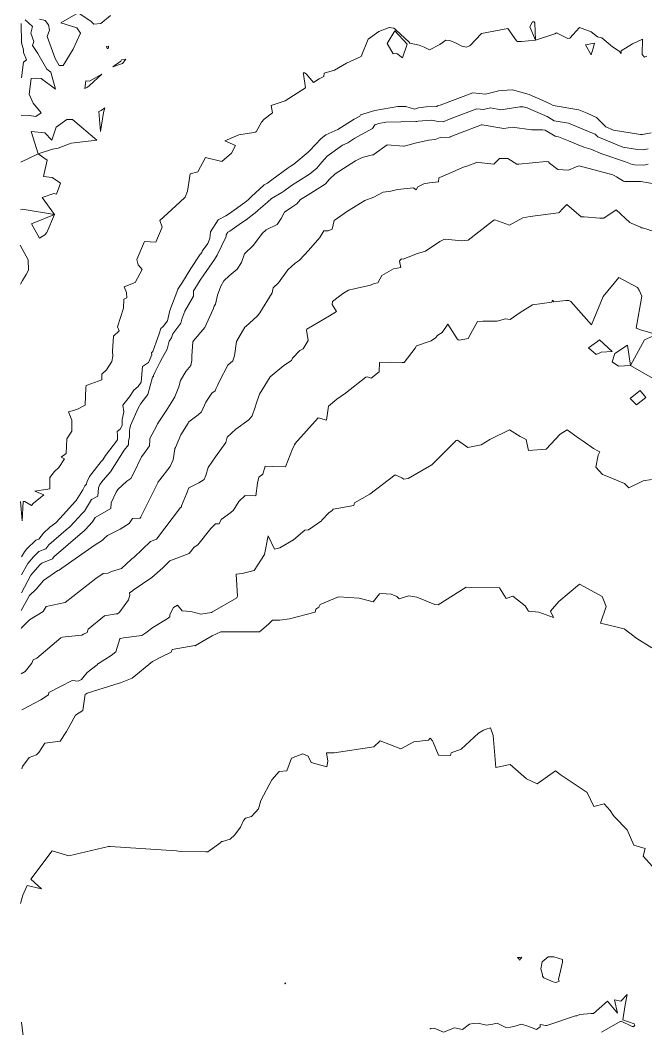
# Model space of a CAD drawing. Header units: inches. Extents: x 1412000 to 1412328, y 4931096 to 4931684.
# Drawn here: x 1412000 to 1412094, y 4931451 to 4931602.3 of the extents above; entities that cross this region are included whole.
import ezdxf

# ---------------------------------------------------------------- set-up
doc = ezdxf.new("R2010")
doc.units = ezdxf.units.IN
doc.header["$MEASUREMENT"] = 0

# ---------------------------------------------------------------- blocks, each defined once
blk = doc.blocks.new('CONTOURS')
at = {"color": 242, "lineweight": 0, "true_color": 0xcd2027}
for points in [[(1412094.13, 4931596.95), (1412093.74, 4931596.79), (1412093.42, 4931597.18), (1412093.44, 4931599.49), (1412091.95, 4931598.79), (1412090.27, 4931597.74), (1412090.25, 4931597.33), (1412089.97, 4931597.66), (1412089.79, 4931597.8), (1412088.93, 4931598.31), (1412087.34, 4931599.67), (1412086.69, 4931599.82), (1412085.76, 4931600.58), (1412084.01, 4931601.22), (1412082.52, 4931599.65), (1412082.25, 4931599.58), (1412080.55, 4931600.42), (1412080.29, 4931600.29), (1412077.38, 4931599.31), (1412077.3, 4931601.93), (1412077.18, 4931602.08), (1412076.95, 4931602.08), (1412076.52, 4931601.33), (1412077.38, 4931599.31), (1412075.27, 4931599.11), (1412074.9, 4931599.14), (1412074.71, 4931599.14), (1412074.53, 4931599.24), (1412073.25, 4931601.08), (1412069.26, 4931600.32), (1412067.55, 4931598.46), (1412066.97, 4931598.29), (1412066.31, 4931598.41), (1412065.48, 4931598.9), (1412064.51, 4931599.29), (1412063.91, 4931599.32), (1412063.02, 4931598.67), (1412061.46, 4931597.88), (1412060.68, 4931598.3), (1412059.94, 4931598.58), (1412058.51, 4931598.88), (1412058.43, 4931599.01), (1412056.42, 4931600.88), (1412056.34, 4931600.99), (1412056.14, 4931601.11), (1412055.43, 4931601.25), (1412053.87, 4931600.63), (1412052.27, 4931599.46), (1412051.23, 4931596.9), (1412048.99, 4931595.87), (1412047.21, 4931594.83), (1412045.67, 4931594.39), (1412045.63, 4931593.88), (1412044.89, 4931593.51), (1412044.05, 4931592.98), (1412042.94, 4931594.28), (1412042.7, 4931594.45), (1412042.5, 4931594.42), (1412042.53, 4931594.21), (1412042.83, 4931592.2), (1412039.78, 4931590.24), (1412037.69, 4931589.52), (1412037.89, 4931588.42), (1412036.67, 4931587.5), (1412036.25, 4931587.04), (1412035.43, 4931585.6), (1412035.33, 4931585.57), (1412035.34, 4931585.53), (1412035.28, 4931585.53), (1412035.11, 4931585.47), (1412032.85, 4931585.13), (1412030.73, 4931584.2), (1412032.32, 4931583.52), (1412031.76, 4931582.38), (1412030.29, 4931581.11), (1412027.83, 4931581.73), (1412026.71, 4931579.56), (1412025.55, 4931579.25), (1412025.16, 4931576.67), (1412024.8, 4931575.77), (1412023.99, 4931575.04), (1412020.97, 4931572.29), (1412021.34, 4931571.25), (1412020.4, 4931569.04), (1412018.68, 4931569.11), (1412017.51, 4931566.4), (1412017.71, 4931565.63), (1412018.33, 4931564.92), (1412017.28, 4931562.94), (1412015.62, 4931562.3), (1412016, 4931561.47), (1412016.03, 4931560.68), (1412015.57, 4931560.44), (1412015.55, 4931559.11), (1412014.61, 4931556.31), (1412014.9, 4931555.72), (1412014.02, 4931554.89), (1412013.88, 4931552.65), (1412013.9, 4931551.93), (1412013.79, 4931551.11), (1412012.95, 4931549.84), (1412012.29, 4931549.23), (1412012.26, 4931548.38), (1412010.09, 4931547.57), (1412009.92, 4931547.52), (1412009.89, 4931547.2), (1412009.76, 4931544.57), (1412008.53, 4931543.88), (1412007.25, 4931543.54), (1412007.78, 4931542.31), (1412007.76, 4931541.69), (1412007.78, 4931540.66), (1412007, 4931539.49), (1412006.9, 4931537.31), (1412006.15, 4931536.77), (1412006.66, 4931536.52), (1412005.8, 4931535.2), (1412005.15, 4931534.61), (1412004.49, 4931533.71), (1412004.46, 4931531.98), (1412002.23, 4931531.63), (1412003.58, 4931531.12), (1412002.01, 4931529.87), (1412001.69, 4931529.51), (1412000.7, 4931530.12), (1412000.44, 4931530.1), (1412000.3, 4931527.18), (1412000.08, 4931530.09)], [(1412000.15, 4931588.06), (1412001.42, 4931588.01), (1412002.37, 4931587.88), (1412003.14, 4931588.41), (1412001.95, 4931589.87), (1412001.34, 4931591.23), (1412001.68, 4931593.58), (1412002.24, 4931593.62), (1412003.16, 4931593.57), (1412005.3, 4931591.96), (1412004.61, 4931594.55), (1412003.99, 4931594.98), (1412002.68, 4931597.33), (1412001.87, 4931598.52), (1412002.05, 4931599.13), (1412001.62, 4931600.39), (1412001.84, 4931601.37), (1412000.75, 4931602.37)], [(1412002.92, 4931602.5), (1412003.74, 4931602.28), (1412004.28, 4931601.63), (1412004.4, 4931600.83), (1412004.05, 4931599.88), (1412005.29, 4931596.59), (1412005.89, 4931595.52), (1412006.49, 4931595.52), (1412007.95, 4931597.98), (1412009.07, 4931600.36), (1412008.5, 4931601.16), (1412006.12, 4931601.93), (1412008.71, 4931603.42), (1412010.6, 4931602.17), (1412011.07, 4931601.73), (1412012.1, 4931601.83), (1412013.59, 4931603.02)], [(1412094.75, 4931585.44), (1412093.44, 4931585.18), (1412093.17, 4931585.18), (1412089.08, 4931585.84), (1412087.97, 4931586.31), (1412086.54, 4931587.72), (1412085.14, 4931588.39), (1412083.88, 4931588.89), (1412080.05, 4931589.53), (1412079.71, 4931589.74), (1412078.93, 4931590.08), (1412076.46, 4931591.16), (1412073.93, 4931591.9), (1412072.35, 4931591.76), (1412071.82, 4931591.72), (1412071.66, 4931591.66), (1412069.9, 4931591.22), (1412067.96, 4931591.41), (1412063.07, 4931589.58), (1412062.66, 4931589.46), (1412062.59, 4931589.4), (1412062.52, 4931589.37), (1412060.96, 4931589.32), (1412059.8, 4931589.19), (1412059.23, 4931588.99), (1412057.94, 4931589.4), (1412056.71, 4931589.36), (1412053.24, 4931588.79), (1412051.09, 4931588.13), (1412050.99, 4931587.94), (1412050.16, 4931587.49), (1412047.72, 4931585.94), (1412045.93, 4931585.1), (1412045.2, 4931584.57), (1412043.48, 4931582.77), (1412043.27, 4931582.51), (1412041.09, 4931580.71), (1412040.55, 4931580.38), (1412040.25, 4931580.18), (1412037.78, 4931578.39), (1412037.16, 4931577.89), (1412036.66, 4931577.6), (1412035.28, 4931576.36), (1412034.78, 4931575.94), (1412034.27, 4931575.35), (1412033.76, 4931574.96), (1412031.45, 4931573.34), (1412030.89, 4931572.95), (1412029.75, 4931572.39), (1412028.58, 4931570.55), (1412028.51, 4931569.56), (1412028.17, 4931568.82), (1412027.36, 4931567.65), (1412027.28, 4931567.47), (1412027.08, 4931567.23), (1412027.01, 4931567.13), (1412025.64, 4931565.06), (1412024.39, 4931563), (1412024.28, 4931562.84), (1412023.67, 4931561.96), (1412023.67, 4931561.95), (1412023.66, 4931561.93), (1412022.47, 4931558.78), (1412022.13, 4931557.21), (1412021.47, 4931556.35), (1412021.12, 4931556.05), (1412020.9, 4931555.25), (1412020.45, 4931554.01), (1412019.94, 4931552.6), (1412019.73, 4931552.43), (1412019.77, 4931552.12), (1412019.5, 4931551.42), (1412019.29, 4931550.96), (1412018.37, 4931550.36), (1412018.19, 4931548.03), (1412017.74, 4931547.34), (1412017.08, 4931546.79), (1412016.44, 4931545.79), (1412015.44, 4931544.55), (1412015.57, 4931543.57), (1412015.32, 4931542.4), (1412015.34, 4931541.5), (1412015.04, 4931540.96), (1412014.59, 4931540.59), (1412014.61, 4931540.02), (1412014.63, 4931539.35), (1412012.82, 4931537.01), (1412012.41, 4931536.36), (1412012.19, 4931536.12), (1412010.44, 4931533.87), (1412010.03, 4931532.98), (1412009.95, 4931532.69), (1412009.72, 4931532.46), (1412009.42, 4931531.86), (1412008.44, 4931530.26), (1412008.28, 4931530.11), (1412006.54, 4931528.15), (1412005.36, 4931526.87), (1412004.47, 4931526.22), (1412003.49, 4931525.36), (1412002.81, 4931524.46), (1412002.35, 4931524.28), (1412001.03, 4931522.98), (1412000.64, 4931522.53), (1412000.22, 4931521.77)], [(1412094.33, 4931583.03), (1412093.56, 4931582.88), (1412092.7, 4931582.9), (1412090.5, 4931583.25), (1412086.76, 4931584.81), (1412086.35, 4931585.21), (1412085.95, 4931585.4), (1412082.36, 4931586.86), (1412080.19, 4931587.22), (1412079.12, 4931587.87), (1412076.68, 4931588.94), (1412076.12, 4931589.19), (1412075.55, 4931589.35), (1412075.03, 4931589.31), (1412072.2, 4931588.9), (1412070.61, 4931589.17), (1412069.59, 4931588.92), (1412068.59, 4931589.02), (1412065.76, 4931587.96), (1412064.46, 4931587.47), (1412063.54, 4931587.08), (1412062.78, 4931587.15), (1412061.76, 4931587.32), (1412059.78, 4931587.2), (1412059.55, 4931587.12), (1412059.43, 4931587.15), (1412054.93, 4931587.02), (1412053.89, 4931586.85), (1412053.24, 4931586.65), (1412052.92, 4931586.06), (1412050.28, 4931584.62), (1412049.19, 4931583.93), (1412048.39, 4931583.55), (1412046.13, 4931581.91), (1412045.29, 4931581.04), (1412044.57, 4931580.14), (1412043.45, 4931579.22), (1412041.7, 4931578.13), (1412040.74, 4931577.52), (1412039.6, 4931576.68), (1412039.31, 4931576.45), (1412037.77, 4931575.56), (1412037.16, 4931575.01), (1412035.74, 4931573.83), (1412035.56, 4931573.62), (1412033.92, 4931572.38), (1412033.24, 4931571.91), (1412031.48, 4931570.65), (1412031.21, 4931570.53), (1412030.95, 4931570.1), (1412030.93, 4931569.88), (1412029.61, 4931567.06), (1412029.19, 4931566.44), (1412027.58, 4931564.09), (1412027.06, 4931563.3), (1412026.66, 4931562.64), (1412026.23, 4931561.99), (1412026.02, 4931561.7), (1412026.05, 4931560.91), (1412024.72, 4931558.64), (1412024.27, 4931557.45), (1412024.14, 4931556.86), (1412022.92, 4931555.26), (1412022.75, 4931554.65), (1412022.38, 4931554.18), (1412022.1, 4931552.98), (1412021.36, 4931551.7), (1412020.97, 4931550.97), (1412020.29, 4931549.55), (1412020.04, 4931549.01), (1412020.01, 4931549), (1412020.01, 4931548.93), (1412019.89, 4931548.75), (1412019.19, 4931546.17), (1412018.12, 4931544.82), (1412017.73, 4931544.11), (1412016.58, 4931541.48), (1412016.48, 4931541.03), (1412016.48, 4931540.97), (1412016.42, 4931540.86), (1412016.44, 4931539.76), (1412016.27, 4931539.2), (1412016.29, 4931538.61), (1412015.64, 4931537.78), (1412013.57, 4931534.53), (1412012.49, 4931533.31), (1412011.98, 4931532.66), (1412011.75, 4931532.17), (1412011.66, 4931530.92), (1412010.73, 4931530.38), (1412009.66, 4931528.65), (1412009.27, 4931528.26), (1412008.19, 4931527.05), (1412007.47, 4931526.27), (1412006.92, 4931525.86), (1412004.29, 4931523.58), (1412003.84, 4931522.98), (1412002.8, 4931522.57), (1412001.99, 4931521.78), (1412001.14, 4931520.78), (1412000.21, 4931519.09)], [(1412094.32, 4931580.71), (1412093.9, 4931580.62), (1412093.67, 4931580.58), (1412092.23, 4931580.61), (1412091.92, 4931580.66), (1412090.9, 4931581.08), (1412087.34, 4931582.28), (1412085.71, 4931582.95), (1412084.65, 4931583.28), (1412082.35, 4931584.21), (1412080.84, 4931584.82), (1412080.34, 4931584.9), (1412078.84, 4931585.81), (1412078.43, 4931585.89), (1412076.81, 4931585.87), (1412073.95, 4931586.26), (1412072.61, 4931586.07), (1412069.36, 4931586.64), (1412069.28, 4931586.62), (1412069.21, 4931586.63), (1412069.01, 4931586.55), (1412066.37, 4931585.55), (1412064.59, 4931584.8), (1412064.53, 4931584.77), (1412064.47, 4931584.76), (1412063.07, 4931584.74), (1412062.32, 4931584.41), (1412061.34, 4931584.3), (1412059.32, 4931583.89), (1412057.65, 4931583.42), (1412057.6, 4931583.43), (1412057.59, 4931583.42), (1412055.11, 4931583.6), (1412053.17, 4931582.23), (1412053.1, 4931582.18), (1412053.08, 4931582.14), (1412053, 4931582.14), (1412052.91, 4931582.12), (1412051.55, 4931581.79), (1412051.14, 4931581.64), (1412050.37, 4931581.22), (1412047.29, 4931579.28), (1412046.44, 4931578.48), (1412045.87, 4931577.77), (1412045.82, 4931577.73), (1412042.85, 4931575.89), (1412042.1, 4931575.41), (1412041.57, 4931574.77), (1412040.8, 4931574.27), (1412039.68, 4931573.52), (1412039.2, 4931572.59), (1412038.59, 4931571.66), (1412036.96, 4931570.86), (1412036.36, 4931570.3), (1412035.03, 4931568.56), (1412033.69, 4931567.26), (1412033.22, 4931565.97), (1412032.58, 4931564.97), (1412031.37, 4931563.95), (1412030.57, 4931563.22), (1412030.14, 4931562.42), (1412029.66, 4931561.07), (1412029.32, 4931559.69), (1412029.14, 4931559.43), (1412028.99, 4931558.96), (1412027.73, 4931556.23), (1412025.99, 4931554.17), (1412025.98, 4931554.13), (1412025.97, 4931554.12), (1412025.96, 4931554.05), (1412025.8, 4931551.89), (1412025.77, 4931551.28), (1412025.62, 4931550.53), (1412024.9, 4931549.63), (1412024.08, 4931548.28), (1412023.85, 4931547.33), (1412023.25, 4931545.78), (1412022.95, 4931545.29), (1412021.93, 4931543.68), (1412020.64, 4931541.76), (1412020.5, 4931541.42), (1412019.53, 4931539.64), (1412019.49, 4931539.49), (1412019.48, 4931539.28), (1412019.45, 4931538.43), (1412018.6, 4931537.25), (1412018.25, 4931536.79), (1412017, 4931534.18), (1412016.62, 4931533.55), (1412016.04, 4931533.14), (1412014.67, 4931531.9), (1412014.42, 4931531.51), (1412013.69, 4931529.89), (1412013.62, 4931529.04), (1412011.29, 4931527.69), (1412010.89, 4931527.05), (1412010.25, 4931526.41), (1412009.85, 4931525.95), (1412009.57, 4931525.66), (1412009.37, 4931525.51), (1412005.09, 4931521.79), (1412004.88, 4931521.5), (1412003.26, 4931520.86), (1412002.96, 4931520.57), (1412001.63, 4931519.03), (1412000.19, 4931516.41)], [(1412000.17, 4931601.83), (1412000.22, 4931598.92), (1412000.5, 4931597.86), (1412000.49, 4931597.47), (1412000.94, 4931596.4), (1412000.53, 4931596.03), (1412000.19, 4931593.69)], [(1412057.43, 4931596.69), (1412056.55, 4931597.34), (1412056, 4931597.28), (1412055.1, 4931598.82), (1412056.28, 4931600.72), (1412058.13, 4931598.74), (1412057.43, 4931596.69)], [(1412013.29, 4931598.42), (1412012.98, 4931598.39), (1412013.06, 4931598.07), (1412013.21, 4931598.09), (1412013.27, 4931598.19), (1412013.29, 4931598.42)], [(1412086.04, 4931598.13), (1412085.75, 4931597.11), (1412084.89, 4931598.63), (1412086.25, 4931598.89), (1412086.04, 4931598.13)], [(1412015.25, 4931596.36), (1412015.13, 4931596.18), (1412013.93, 4931595.34), (1412015.38, 4931595.83), (1412015.86, 4931596.5), (1412015.25, 4931596.36)], [(1412010.44, 4931593.19), (1412009.89, 4931593.21), (1412009.71, 4931592.07), (1412010.1, 4931592.3), (1412010.43, 4931592.52), (1412012.27, 4931594.22), (1412010.44, 4931593.19)], [(1412012.71, 4931589.18), (1412012.18, 4931588.79), (1412011.81, 4931588.65), (1412012.08, 4931585.61), (1412012.54, 4931588.5), (1412012.71, 4931589.18)], [(1412000.08, 4931573.88), (1412000.32, 4931573.96), (1412005.17, 4931573.15), (1412001.7, 4931571.79), (1412002.92, 4931569.61), (1412003.71, 4931570.11), (1412004.03, 4931570.47), (1412005.17, 4931573.15), (1412003.32, 4931575.73), (1412005.09, 4931576.3), (1412005.49, 4931576.23), (1412006.05, 4931577.85), (1412004.83, 4931578.7), (1412003.5, 4931578.89), (1412004.08, 4931581.3), (1412002.7, 4931582.25), (1412004.86, 4931582.98), (1412005.7, 4931583.1), (1412007.69, 4931583.88), (1412011.52, 4931584.31), (1412007.86, 4931587.43), (1412007.03, 4931587.41), (1412005.4, 4931586.29), (1412004.76, 4931584.3), (1412003.72, 4931585.44), (1412001.65, 4931585.62), (1412002.7, 4931582.25), (1412000.11, 4931581.04)], [(1412095.49, 4931577.72), (1412093.22, 4931578.11), (1412090.81, 4931578.14), (1412090.6, 4931578.16), (1412089.57, 4931578.82), (1412089.2, 4931579.04), (1412089.09, 4931579.07), (1412089.01, 4931579.11), (1412084.69, 4931580.26), (1412084.43, 4931580.33), (1412083.96, 4931580.45), (1412083.52, 4931580.33), (1412082.33, 4931579.8), (1412080.76, 4931579.93), (1412079.51, 4931580.89), (1412079.36, 4931581.05), (1412078.98, 4931581.11), (1412074.9, 4931580.71), (1412074.61, 4931580.72), (1412073.23, 4931581.59), (1412071.96, 4931581.55), (1412071.11, 4931580.72), (1412068.87, 4931580.95), (1412068.48, 4931581), (1412068.45, 4931580.92), (1412067.21, 4931580.48), (1412066.45, 4931580.2), (1412064.43, 4931579.31), (1412062.85, 4931578.68), (1412062.82, 4931578.08), (1412061.47, 4931577.93), (1412060.64, 4931577.79), (1412059.7, 4931577.32), (1412059.45, 4931576.86), (1412059.07, 4931577.15), (1412056.68, 4931576.91), (1412055.68, 4931576.67), (1412054.53, 4931576.53), (1412053.11, 4931575.78), (1412051.75, 4931575.26), (1412051.36, 4931575), (1412049.14, 4931573.66), (1412047.17, 4931572.27), (1412046.85, 4931570.98), (1412046.25, 4931570.7), (1412045.62, 4931570.71), (1412045, 4931569.72), (1412043.28, 4931567.78), (1412041.93, 4931566.3), (1412041.62, 4931566.08), (1412041.28, 4931565.85), (1412040.22, 4931564.86), (1412038.8, 4931562.91), (1412037.98, 4931562.16), (1412037.87, 4931561.41), (1412036, 4931558.42), (1412035.67, 4931557.96), (1412035.55, 4931557.88), (1412033.93, 4931556.42), (1412033.73, 4931556.27), (1412032.51, 4931554.13), (1412032.2, 4931551.96), (1412031.92, 4931551.22), (1412031.2, 4931550.54), (1412029.95, 4931548.15), (1412029.63, 4931547.51), (1412029.45, 4931547.12), (1412029.31, 4931546.73), (1412028.8, 4931546.37), (1412028.31, 4931545.6), (1412027.88, 4931545), (1412027.26, 4931543.56), (1412026.76, 4931543.09), (1412025.32, 4931542.03), (1412025.31, 4931542.01), (1412025.22, 4931541.87), (1412024.12, 4931540.1), (1412023.31, 4931538.2), (1412023.25, 4931538.05), (1412023.23, 4931538), (1412022.96, 4931536.35), (1412022.51, 4931535.35), (1412020.96, 4931533.33), (1412020.74, 4931533.03), (1412020.69, 4931532.92), (1412018.15, 4931527.78), (1412018.14, 4931527.74), (1412018.02, 4931527.62), (1412016.88, 4931527.54), (1412016.4, 4931526.81), (1412015.04, 4931525.96), (1412013.13, 4931525.01), (1412012.61, 4931524.52), (1412012.34, 4931524.22), (1412011.25, 4931523.6), (1412006.27, 4931520.1), (1412005.89, 4931519.81), (1412005.68, 4931519.76), (1412003.49, 4931518.24), (1412002.4, 4931516.96), (1412001.41, 4931515.98), (1412000.17, 4931513.72)], [(1412095.37, 4931570.55), (1412093.47, 4931571.15), (1412093.32, 4931571.18), (1412093.13, 4931571.26), (1412091.73, 4931571.88), (1412091.54, 4931571.95), (1412089.48, 4931573.85), (1412087.67, 4931572.6), (1412087.2, 4931572.6), (1412087.07, 4931572.62), (1412084.69, 4931572.83), (1412084.25, 4931572.8), (1412082.1, 4931574.69), (1412081.47, 4931574.09), (1412080.96, 4931573.49), (1412080.83, 4931573.43), (1412076.59, 4931572.86), (1412075.48, 4931572.69), (1412073.49, 4931571.57), (1412071.27, 4931572.36), (1412071.12, 4931572.33), (1412070.94, 4931572.19), (1412067.28, 4931569.34), (1412066.29, 4931569.23), (1412063.87, 4931569.45), (1412063.64, 4931569.4), (1412063.01, 4931569.1), (1412060.86, 4931567.69), (1412059.69, 4931567.33), (1412057.5, 4931566.47), (1412057.26, 4931566.51), (1412057.06, 4931566.33), (1412056.95, 4931566.15), (1412057.19, 4931565.2), (1412056.09, 4931565.02), (1412054.32, 4931564.01), (1412053.69, 4931562.92), (1412053.17, 4931562.79), (1412052.6, 4931562.56), (1412050.18, 4931562.02), (1412049.29, 4931561.81), (1412048.79, 4931561.5), (1412048.41, 4931561.28), (1412046.89, 4931560.11), (1412046.87, 4931559.65), (1412047.53, 4931558.62), (1412046.46, 4931557.94), (1412043.06, 4931555.97), (1412043.01, 4931555.8), (1412043.25, 4931554.26), (1412042.52, 4931553.03), (1412042.01, 4931552.74), (1412040.89, 4931551.6), (1412040.73, 4931551.27), (1412039.62, 4931550.53), (1412037.55, 4931548.83), (1412035.95, 4931546.22), (1412035.45, 4931544.77), (1412035.32, 4931544.26), (1412034.85, 4931542.93), (1412034.35, 4931542.36), (1412032.39, 4931540.94), (1412031.1, 4931539.77), (1412030.91, 4931538.94), (1412029.36, 4931536.79), (1412028.26, 4931535.18), (1412027.91, 4931534.02), (1412027.64, 4931533.41), (1412026.86, 4931532.88), (1412025.36, 4931532.17), (1412024.98, 4931531.23), (1412024.23, 4931529.45), (1412024.23, 4931529.31), (1412024.17, 4931529.27), (1412024.1, 4931529.22), (1412020.48, 4931524.45), (1412019.58, 4931524.11), (1412017.09, 4931521.68), (1412016.83, 4931521.56), (1412016.72, 4931521.46), (1412015.24, 4931520.02), (1412013.74, 4931519.6), (1412013.23, 4931519.36), (1412012.47, 4931519.28), (1412011.36, 4931518.55), (1412006.75, 4931514.95), (1412003.9, 4931514.33), (1412003.45, 4931513.59), (1412001.42, 4931512.35), (1412000.22, 4931511.16), (1412000.15, 4931511.04)], [(1412000.08, 4931562.73), (1412000.35, 4931563.26), (1412000.91, 4931564.17), (1412001.27, 4931564.8), (1412001.23, 4931566.37), (1412000.01, 4931568.55)], [(1412094.95, 4931548.63), (1412091.65, 4931550.49), (1412093.76, 4931554.35), (1412095.57, 4931555.16), (1412093.16, 4931555.86), (1412092.51, 4931556.11), (1412093.36, 4931560.91), (1412092.94, 4931561.81), (1412092.68, 4931562.2), (1412089.88, 4931563.73), (1412087.56, 4931560.84), (1412085.82, 4931556.62), (1412082.71, 4931560.12), (1412082.41, 4931560.24), (1412081.96, 4931560.26), (1412080.16, 4931560.08), (1412079.93, 4931560.32), (1412079.86, 4931560.01), (1412076.94, 4931559.61), (1412075.07, 4931558.46), (1412073.56, 4931557.43), (1412072.89, 4931557.5), (1412071.65, 4931557.15), (1412069.49, 4931557.18), (1412068.68, 4931557.1), (1412067.7, 4931555.31), (1412067.3, 4931554.58), (1412065.96, 4931554.33), (1412065.78, 4931554.37), (1412065.64, 4931554.5), (1412064.25, 4931556.69), (1412063.37, 4931555.46), (1412062.74, 4931555.05), (1412062.38, 4931554.64), (1412061.72, 4931554.19), (1412059.54, 4931553.45), (1412059.3, 4931553.09), (1412057.66, 4931550.97), (1412057.5, 4931550.96), (1412057.37, 4931550.95), (1412055.62, 4931551), (1412053.95, 4931550.96), (1412053.92, 4931549.54), (1412052.73, 4931548.63), (1412052.09, 4931548.82), (1412051.89, 4931548.77), (1412048.86, 4931546.35), (1412047.54, 4931545.46), (1412046.3, 4931544.41), (1412046.01, 4931542.31), (1412044.78, 4931542.66), (1412041.27, 4931538.73), (1412041.32, 4931538.63), (1412041.21, 4931538.63), (1412041.16, 4931538.47), (1412040.91, 4931538.01), (1412039.86, 4931535.31), (1412037.96, 4931535.33), (1412036.8, 4931535.41), (1412036.45, 4931534.19), (1412035.84, 4931533.75), (1412035.66, 4931532.83), (1412035.41, 4931530.95), (1412033.8, 4931530.98), (1412032.82, 4931530.1), (1412032.05, 4931528.81), (1412031.62, 4931528.45), (1412030.21, 4931527.42), (1412029.89, 4931526.72), (1412029.33, 4931526.74), (1412029.16, 4931526.56), (1412028.65, 4931526.03), (1412026.71, 4931523.58), (1412026.12, 4931523.23), (1412025.39, 4931522.27), (1412022.49, 4931521.18), (1412021.42, 4931520.15), (1412019.78, 4931518.68), (1412016.96, 4931516.79), (1412016.82, 4931516.65), (1412016.43, 4931516.39), (1412016.49, 4931516.04), (1412016.27, 4931515.34), (1412014.99, 4931513.55), (1412014.87, 4931513.42), (1412014.64, 4931513.24), (1412014.45, 4931513.24), (1412012.68, 4931512.95), (1412010.22, 4931510.93), (1412010.08, 4931510.45), (1412009.51, 4931510.17), (1412009.26, 4931510.03), (1412006.79, 4931509.79), (1412006.35, 4931509.74), (1412006.13, 4931509.62), (1412002.5, 4931506.57), (1412001.98, 4931506.34), (1412001.74, 4931505.84), (1412000.77, 4931504.57), (1412000.16, 4931504.24)], [(1412086.68, 4931554.13), (1412087.01, 4931554.34), (1412088.88, 4931552.62), (1412087.26, 4931552.49), (1412086.48, 4931552.16), (1412085.34, 4931553.15), (1412086.68, 4931554.13)], [(1412089.29, 4931552.29), (1412091.18, 4931553.55), (1412091.65, 4931550.49), (1412089.87, 4931550.41), (1412088.92, 4931551.04), (1412089.29, 4931552.29)], [(1412093.95, 4931545.7), (1412092.56, 4931544.61), (1412091.58, 4931545.55), (1412092.64, 4931546.42), (1412093.08, 4931546.74), (1412093.95, 4931545.7)], [(1412094.79, 4931533.4), (1412093.57, 4931533.22), (1412091.4, 4931532.15), (1412090.76, 4931532.79), (1412088.37, 4931533.8), (1412087.44, 4931534.16), (1412086.44, 4931535.27), (1412086.82, 4931537.05), (1412087.07, 4931537.53), (1412086.87, 4931537.66), (1412086.12, 4931538.04), (1412084.53, 4931539.14), (1412083.81, 4931539.64), (1412082.14, 4931540.84), (1412081.09, 4931540.18), (1412078.98, 4931537.93), (1412076.36, 4931537.76), (1412076.11, 4931538.92), (1412075.99, 4931539.38), (1412075.08, 4931539.87), (1412073.5, 4931540.86), (1412070.55, 4931539.4), (1412069.23, 4931538.59), (1412067.24, 4931538.21), (1412065.69, 4931539.29), (1412065.47, 4931539.26), (1412061.85, 4931535.64), (1412061.81, 4931535.61), (1412058.26, 4931533.53), (1412057.62, 4931533.45), (1412057.33, 4931533.63), (1412056.3, 4931534.1), (1412052.52, 4931531.2), (1412050.22, 4931529.91), (1412050.11, 4931529.52), (1412047, 4931528.95), (1412046.84, 4931528.76), (1412046.38, 4931528.39), (1412045.3, 4931527.31), (1412045.26, 4931527.22), (1412043.29, 4931525.84), (1412042.76, 4931525.77), (1412041.04, 4931524.32), (1412038.99, 4931523.12), (1412038.2, 4931522.94), (1412037.26, 4931524.96), (1412036.69, 4931522.16), (1412035.17, 4931519.74), (1412033.33, 4931519.3), (1412032.43, 4931519.18), (1412032.64, 4931515.88), (1412032.61, 4931515.79), (1412032.54, 4931515.64), (1412028.88, 4931513.52), (1412028.73, 4931513.46), (1412027.12, 4931513.21), (1412025.64, 4931513.6), (1412024.32, 4931513.69), (1412023.62, 4931514.52), (1412023.01, 4931514.19), (1412022.49, 4931513.12), (1412022.47, 4931512.81), (1412022.07, 4931512.49), (1412019.92, 4931511.18), (1412018.9, 4931510.4), (1412018.27, 4931510.01), (1412015.53, 4931509.63), (1412015.08, 4931509.55), (1412015.05, 4931509.53), (1412015, 4931509.48), (1412014.36, 4931507.53), (1412013.66, 4931506.99), (1412011.75, 4931505.77), (1412011.66, 4931505.71), (1412011.58, 4931505.59), (1412010.07, 4931504.42), (1412009.21, 4931503.4), (1412008.7, 4931503.12), (1412007.82, 4931503.25), (1412004.31, 4931501.41), (1412004.27, 4931501.08), (1412003.09, 4931500.31), (1412002.14, 4931499.85), (1412000.46, 4931498.93), (1412000.24, 4931498.81)], [(1412094.87, 4931508.12), (1412092.61, 4931509.53), (1412090.68, 4931510.97), (1412087.13, 4931511.85), (1412088.01, 4931514.34), (1412087.4, 4931515.86), (1412084.01, 4931517.69), (1412080.91, 4931515.11), (1412079.63, 4931513.65), (1412080.09, 4931512.67), (1412077.88, 4931513.51), (1412076.32, 4931513.62), (1412075.82, 4931514.44), (1412073.97, 4931515.89), (1412072.98, 4931515.52), (1412071.98, 4931517.12), (1412067.82, 4931517.21), (1412066.99, 4931517.24), (1412062.77, 4931514.6), (1412062.29, 4931514.64), (1412059.56, 4931515.74), (1412058.35, 4931515.93), (1412056.9, 4931515.51), (1412056.58, 4931515.85), (1412055.71, 4931516.21), (1412054.22, 4931516.27), (1412054, 4931516.25), (1412053.98, 4931516.22), (1412053, 4931515.04), (1412050.93, 4931515.6), (1412047.82, 4931515.81), (1412045.07, 4931514.62), (1412044.85, 4931514.26), (1412044.39, 4931513.95), (1412044.29, 4931513.49), (1412040.45, 4931512.49), (1412039, 4931512.28), (1412037.89, 4931512.31), (1412037.29, 4931511.68), (1412035.97, 4931510.54), (1412030.19, 4931510.54), (1412030.17, 4931510.53), (1412030.14, 4931510.54), (1412028.82, 4931509.95), (1412026.34, 4931508.51), (1412026.32, 4931508.45), (1412026.27, 4931508.45), (1412026.24, 4931508.47), (1412022.83, 4931507.89), (1412022.7, 4931507.49), (1412021.35, 4931506.84), (1412019.9, 4931506.07), (1412016.85, 4931503.56), (1412015.1, 4931502.88), (1412015.08, 4931502.87), (1412014.87, 4931502.82), (1412010.09, 4931501.35), (1412010.01, 4931501.29), (1412009.96, 4931501.24), (1412009.91, 4931501.24), (1412009.76, 4931501.16), (1412009.43, 4931498.75), (1412008.33, 4931498.04), (1412006.97, 4931495.56), (1412006, 4931494.14), (1412003.72, 4931493.85), (1412002.79, 4931492.43), (1412002.48, 4931492.09), (1412001.37, 4931491.69), (1412000.35, 4931490.32), (1412000.27, 4931489.99)], [(1412097.67, 4931472.33), (1412093.54, 4931476.85), (1412093.88, 4931478.02), (1412092.13, 4931478.51), (1412091.17, 4931480.81), (1412089.27, 4931482.77), (1412089.03, 4931483.01), (1412088.6, 4931483.71), (1412087.69, 4931484.7), (1412086.17, 4931484.31), (1412085.15, 4931486.43), (1412081.09, 4931489.14), (1412080.41, 4931489.7), (1412077.62, 4931487.73), (1412076.05, 4931488.47), (1412073.61, 4931490.65), (1412071.43, 4931490.19), (1412071.02, 4931494.98), (1412070.63, 4931496.14), (1412069.98, 4931495.91), (1412069.58, 4931495.78), (1412068.82, 4931495.31), (1412066.24, 4931492.95), (1412064.75, 4931492.39), (1412064.61, 4931491.96), (1412062.8, 4931492.01), (1412062.04, 4931493.98), (1412061.91, 4931494.2), (1412061.55, 4931494.59), (1412061.3, 4931494.3), (1412059.11, 4931494.01), (1412057.15, 4931492.97), (1412054.06, 4931494.17), (1412053.1, 4931493.26), (1412047.16, 4931492.36), (1412046.02, 4931492.37), (1412046.19, 4931491.12), (1412046.06, 4931490.27), (1412043.7, 4931490.93), (1412043.24, 4931491.88), (1412042.43, 4931492.22), (1412040.75, 4931491.6), (1412040.06, 4931489.67), (1412038.92, 4931489.58), (1412037.82, 4931488.33), (1412036.14, 4931485.22), (1412035.79, 4931483.95), (1412034.74, 4931482.81), (1412033.84, 4931482.59), (1412033.53, 4931482.23), (1412033.11, 4931481.23), (1412032.22, 4931480.07), (1412031.53, 4931479.43), (1412030.38, 4931479.09), (1412030.17, 4931479.07), (1412030.13, 4931478.9), (1412028.2, 4931477.51), (1412027.87, 4931477.53), (1412024.08, 4931477.56), (1412023.5, 4931477.69), (1412013.53, 4931478.3), (1412013.47, 4931478.32), (1412013.47, 4931478.35), (1412013.45, 4931478.34), (1412013.32, 4931478.32), (1412013.29, 4931478.3), (1412007.34, 4931476.9), (1412004.82, 4931477.66), (1412001.61, 4931473.42), (1412003.2, 4931471.95), (1412001.06, 4931472.49), (1412000.42, 4931471.01), (1412000.07, 4931469.79)], [(1412074.67, 4931461.64), (1412074.88, 4931461.44), (1412074.99, 4931461.27), (1412075.12, 4931461.45), (1412075.33, 4931461.7), (1412075.05, 4931461.64), (1412074.8, 4931461.65), (1412074.67, 4931461.64)], [(1412080.38, 4931457.92), (1412080.57, 4931457.94), (1412080.92, 4931458.13), (1412080.82, 4931458.38), (1412081.45, 4931460.94), (1412081.44, 4931461.35), (1412080.15, 4931461.74), (1412079.31, 4931461.74), (1412078.41, 4931461.03), (1412078.17, 4931459.94), (1412078.42, 4931459.06), (1412078.45, 4931458.84), (1412078.66, 4931458.6), (1412080.03, 4931458), (1412080.38, 4931457.92)], [(1412039.8, 4931457.69), (1412039.84, 4931457.76), (1412039.87, 4931457.84), (1412039.8, 4931457.82), (1412039.77, 4931457.75), (1412039.8, 4931457.69)], [(1412000.2, 4931451.95), (1412000.8, 4931447.05)], [(1412061.51, 4931450.91), (1412061.66, 4931451.03), (1412062.19, 4931451.08), (1412063.55, 4931450.47), (1412065.23, 4931451.09), (1412066.42, 4931450.86), (1412067.46, 4931451.65), (1412068.05, 4931451.77), (1412068.76, 4931451.82), (1412070.04, 4931451.49), (1412071, 4931451.67), (1412071.64, 4931451.81), (1412072.94, 4931451.18), (1412073.64, 4931451.22), (1412074.16, 4931451.32), (1412075.31, 4931451.65), (1412076.24, 4931451.37), (1412077.54, 4931450.85), (1412078.07, 4931451.28), (1412078.11, 4931451.59), (1412078.92, 4931451.45), (1412079.09, 4931451.44), (1412083.37, 4931452.92), (1412083.6, 4931452.9), (1412084.04, 4931453.1), (1412085.74, 4931453.25), (1412086.1, 4931453.24), (1412088.2, 4931455.11), (1412089.7, 4931453.33), (1412089.26, 4931455.3), (1412090.18, 4931455.13), (1412091.13, 4931456.1), (1412090.87, 4931454.58), (1412090.49, 4931452.29), (1412092.21, 4931451.7), (1412092.3, 4931451.53), (1412092.1, 4931451.25), (1412091.98, 4931451.29), (1412091.91, 4931451.31), (1412090.24, 4931452.13), (1412090.19, 4931452.13), (1412087.32, 4931450.48)]]:
    blk.add_lwpolyline(points, dxfattribs=at)

msp = doc.modelspace()

# ---------------------------------------------------------------- block references
msp.add_blockref('CONTOURS', (0, 0))

doc.saveas('drawing.dxf')
